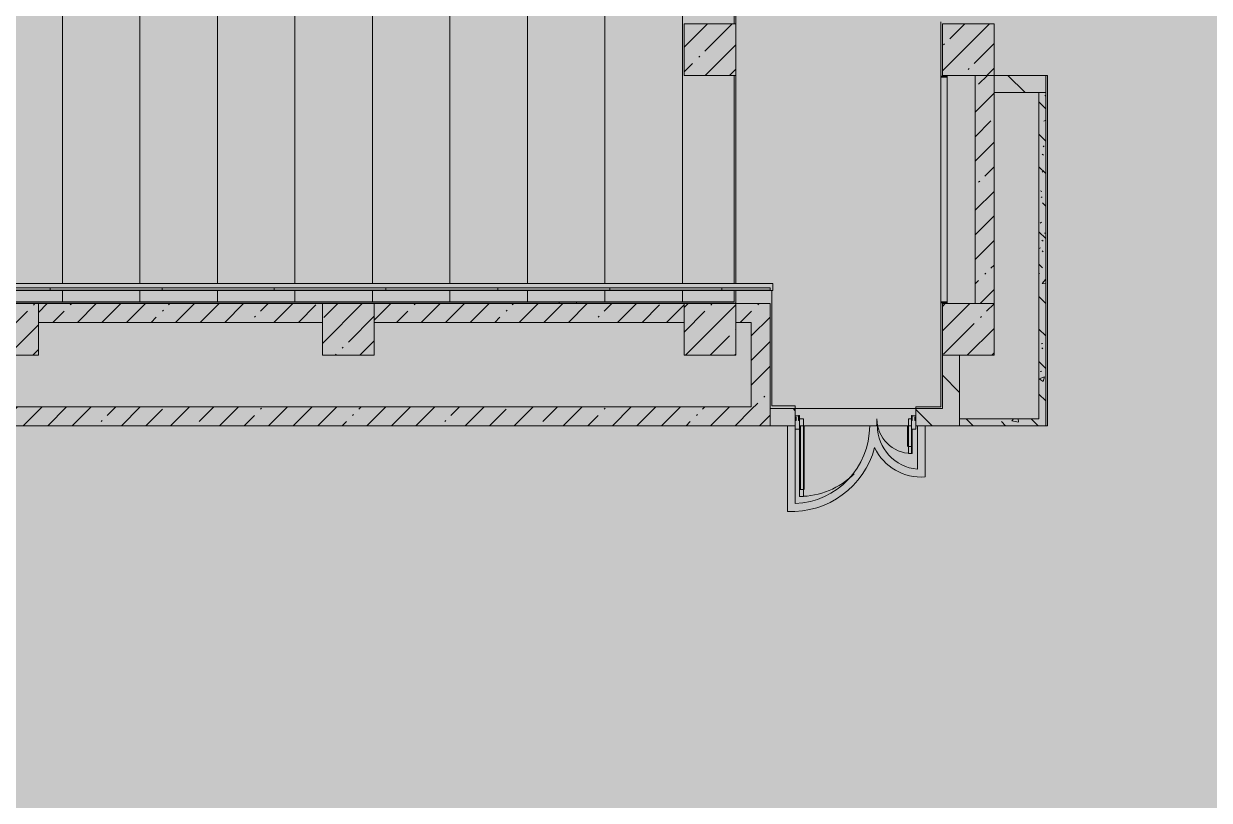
# Model space of a CAD drawing. Header units: millimetres. Extents: x -3129 to 197107, y -8553 to 29000.
# Drawn here: x 92437 to 106207, y 9430 to 18450 of the extents above; entities that cross this region are included whole.
import ezdxf

# ---------------------------------------------------------------- set-up
doc = ezdxf.new("R2010")
doc.units = ezdxf.units.MM
doc.linetypes.add('200_ШТРИХ__ш1_п0_6_', pattern=[160, 100, -60])
doc.layers.add('A-DETL-GENF-6', color=7, linetype='Continuous', lineweight=9, true_color=0xc0c0c0, transparency=0.4)
for name, color, linetype, lineweight, true_color in [('A-DETL-GENF-7', 7, 'Continuous', 5, 0xe2e2e2), ('A-DETL-GENF-9', 7, 'Continuous', 5, 0xb7b7b7), ('A-DOOR-5', 7, 'Continuous', 5, 0xb7b7b7), ('A-FLOR-2', 7, 'Continuous', 5, 0xb7b7b7), ('A-GLAZ-CWMG-2', 7, 'Continuous', 5, 0x737373), ('A-WALL-7', 7, 'Continuous', 9, 0x737373), ('A-WALL-8', 7, 'Continuous', 5, 0x737373), ('A-WALL-PATT-2', 7, 'Continuous', 5, 0x787878), ('I-WALL-7', 7, 'Continuous', 5, 0x737373), ('I-WALL-8', 7, 'Continuous', 5, 0x787878), ('S-COLS-1', 7, 'Continuous', 5, 0x737373), ('S-STRS-2', 7, 'Continuous', 5, 0x737373)]:
    doc.layers.add(name, color=color, linetype=linetype, lineweight=lineweight, true_color=true_color)
for name, color, linetype, lineweight in [('A-DETL-MBND-1', 7, '200_ШТРИХ__ш1_п0_6_', 9), ('I-WALL-6', 7, 'Continuous', 5), ('S-COLS-2', 7, 'Continuous', 5)]:
    doc.layers.add(name, color=color, linetype=linetype, lineweight=lineweight)
pattern_1 = [(45, (70097.43, 0), (-285.123, 285.123), []), (45, (70382.56, 0), (-285.123, 285.123), [504.031, -100.806, 16.764, -84.042])]
pattern_2 = [(135, (70097.43, 0), (-353.5534, -353.5534), [])]
pattern_3 = [(135, (70097.43, 0), (-377.171, -377.171), [533.4, -88.9, 17.78, -88.9]), (135, (70097.43, 376.94), (-377.171, -377.171), []), (50, (70097.43, 0), (637.6445, -55.7866), [66.675, -733.425]), (355, (70097.4, 0), (-123.349, 668.699), [53.34, -586.74]), (100.451, (70150.6, -4.65), (514.299, 612.908), [56.665, -623.315]), (46.184, (70097.4, 177.8), (948.776, -147.15), [100.012, -1100.137]), (96.636, (70176.5, 165.5), (830.91, 865.997), [84.998, -934.973]), (351.184, (70097.4, 177.8), (830.918, 865.988), [80.01, -880.11]), (21, (70186.33, 133.35), (530.6506, -357.928), [66.675, -733.425]), (326, (70186.3, 133.35), (216.308, 644.658), [53.34, -586.74]), (71.451, (70230.55, 103.5), (746.96, 286.724), [56.665, -623.315]), (37.5, (70097.43, 0), (10.8105, 295.9426), [16.764, -562.864, 16.764, -578.866, -588.962]), (37.5, (70097.43, 0), (10.8105, 295.9426), [-1175.258, 16.764, -572.198]), (7.5, (70097.43, 0), (233.8692, 350.6318), [16.764, -322.834, 16.764, -549.529, -224.472]), (7.5, (70097.43, 0), (233.8692, 350.6318), [-905.891, 16.764, -207.708]), (327.5, (69899.19, 0), (474.5678, -20.0513), [16.764, -205.486, 16.764, -676.656, -920.115]), (327.5, (69899.19, 0), (474.5678, -20.0513), [-915.67, 16.764, -903.351]), (317.5, (69810.3, 0), (518.452, 88.9934), [16.764, -272.161, 16.764, -443.738, -653.415]), (317.5, (69810.3, 0), (518.452, 88.9934), [-749.427, 16.764, -636.651])]

# ---------------------------------------------------------------- blocks, each defined once
blk = doc.blocks.new('BSC_Колонна _Прямоугольная - 600х600-V103-2_1_1_птичка')
at = {"layer": 'S-COLS-2'}
h = blk.add_hatch(dxfattribs=at)
h.set_pattern_fill('FP_130', color=256, style=0, pattern_type=2)
h.set_pattern_definition([(45, (-26110, -14900), (-285.123, 285.123), []), (45, (-25824.88, -14900), (-285.123, 285.123), [504.031, -100.806, 16.764, -84.042])])
h.paths.add_polyline_path([(-300, -300), (300, -300), (300, 300), (-300, 300)])
at = {"layer": 'S-COLS-1'}
for p, q in [((300, 300), (-300, 300)), ((-300, 300), (-300, -300)), ((300, -300), (300, 300)), ((-300, -300), (300, -300))]:
    blk.add_line(p, q, dxfattribs=at)
blk = doc.blocks.new('BSC_Колонна _Прямоугольная - 600х600-V136-2_1_1_птичка')
at = {"layer": 'S-COLS-2'}
h = blk.add_hatch(dxfattribs=at)
h.set_pattern_fill('FP_163', color=256, style=0, pattern_type=2)
h.set_pattern_definition([(45, (-33310, -18150), (-285.123, 285.123), []), (45, (-33024.88, -18150), (-285.123, 285.123), [504.031, -100.806, 16.764, -84.042])])
h.paths.add_polyline_path([(-300, -300), (300, -300), (300, 300), (-300, 300), (-300, 12)])
at = {"layer": 'S-COLS-1'}
for p, q in [((300, 300), (-300, 300)), ((-300, 300), (-300, -300)), ((300, -300), (300, 300)), ((-300, -300), (300, -300))]:
    blk.add_line(p, q, dxfattribs=at)
blk = doc.blocks.new('BSC_Колонна _Прямоугольная - 600х600-V146-2_1_1_птичка')
at = {"layer": 'S-COLS-2'}
h = blk.add_hatch(dxfattribs=at)
h.set_pattern_fill('FP_167', color=256, style=0, pattern_type=2)
h.set_pattern_definition([(45, (-33310, -14900), (-285.123, 285.123), []), (45, (-33024.88, -14900), (-285.123, 285.123), [504.031, -100.806, 16.764, -84.042])])
h.paths.add_polyline_path([(-300, -300), (300, -300), (300, 300), (-300, 300), (-300, -208)])
at = {"layer": 'S-COLS-1'}
for p, q in [((300, 300), (-300, 300)), ((-300, 300), (-300, -300)), ((300, -300), (300, 300)), ((-300, -300), (300, -300))]:
    blk.add_line(p, q, dxfattribs=at)
blk = doc.blocks.new('BSC_Колонна _Прямоугольная - 600х600-V156-2_1_1_птичка')
at = {"layer": 'S-COLS-2'}
h = blk.add_hatch(dxfattribs=at)
h.set_pattern_fill('FP_177', color=256, style=0, pattern_type=2)
h.set_pattern_definition([(45, (-30310, -14900), (-285.123, 285.123), []), (45, (-30024.88, -14900), (-285.123, 285.123), [504.031, -100.806, 16.764, -84.042])])
h.paths.add_polyline_path([(-300, -300), (300, -300), (300, 300), (-300, 300)])
at = {"layer": 'S-COLS-1'}
for p, q in [((300, 300), (-300, 300)), ((-300, 300), (-300, -300)), ((300, -300), (300, 300)), ((-300, -300), (300, -300))]:
    blk.add_line(p, q, dxfattribs=at)
blk = doc.blocks.new('BSC_Колонна _Прямоугольная - 600х600-V188-2_1_1_птичка')
at = {"layer": 'S-COLS-2'}
h = blk.add_hatch(dxfattribs=at)
h.set_pattern_fill('FP_202', color=256, style=0, pattern_type=2)
h.set_pattern_definition([(45, (-22210, -14900), (-285.123, 285.123), []), (45, (-21924.88, -14900), (-285.123, 285.123), [504.031, -100.806, 16.764, -84.042])])
h.paths.add_polyline_path([(-300, -300), (300, -300), (300, 300), (-300, 300)])
at = {"layer": 'S-COLS-1'}
for p, q in [((300, 300), (-300, 300)), ((-300, 300), (-300, -300)), ((300, -300), (300, 300)), ((-300, -300), (300, -300))]:
    blk.add_line(p, q, dxfattribs=at)
blk = doc.blocks.new('Прямоугольный импост - Импост структурный с накладкой - 160мм Темный-32479175-2_1_1_птичка')
at = {"layer": 'A-GLAZ-CWMG-2'}
for p, q in [((-50, 40), (-50, 140)), ((-50, 140), (0, 140)), ((0, 140), (0, 40)), ((-40, 40), (-50, 40)), ((-50, -17), (-50, 0)), ((-50, 0), (-40, 0)), ((-40, 0), (-40, 40)), ((-10, 40), (-10, 0)), ((0, 40), (-10, 40)), ((-10, 0), (0, 0)), ((0, 0), (0, -17)), ((0, -17), (-50, -17))]:
    blk.add_line(p, q, dxfattribs=at)
blk = doc.blocks.new('Дверь_Витражная_остекление_ - Д-39_л_ Актовый-32481803-2_1_1_птичка')
at = {"layer": 'A-DETL-GENF-7'}
for points in [[(605, 920), (605, 20), (650, 20), (650, 920)], [(-660, 420), (-660, 140), (-650, 140), (-650, 40), (-660, 40), (-660, 20), (-615, 20), (-615, 420)]]:
    blk.add_hatch(color=256, dxfattribs=at).paths.add_polyline_path(points)
at = {"layer": 'A-DETL-GENF-9'}
for p, q in [((596, 840), (596, 100)), ((650, 920), (605, 920)), ((605, 920), (605, 20)), ((650, 920), (605, 920)), ((605, 920), (605, 20)), ((650, 840), (605, 840)), ((640, 840), (640, 100)), ((650, 920), (650, 140)), ((650, 140), (650, 920)), ((-660, 420), (-615, 420)), ((-660, 420), (-660, 140)), ((-615, 420), (-660, 420)), ((-660, 420), (-660, 140)), ((-615, 420), (-615, 20)), ((-615, 20), (-615, 420)), ((-660, 340), (-615, 340)), ((-650, 340), (-650, 140)), ((-606, 340), (-606, 100)), ((-650, 100), (-615, 100)), ((-615, 20), (-650, 20)), ((-650, 20), (-615, 20)), ((650, 100), (605, 100)), ((605, 20), (650, 20)), ((605, 20), (650, 20)), ((650, 40), (650, 20)), ((650, 20), (650, 40))]:
    blk.add_line(p, q, dxfattribs=at)
at = {"layer": 'A-DOOR-5'}
for p, q in [((650, 920), (650, 140)), ((-650, 420), (-650, 140)), ((-650, 20), (-660, 20)), ((-660, 20), (-660, -20)), ((-650, 40), (-650, 20)), ((-650, -20), (-650, 20)), ((650, 40), (650, 20)), ((660, 20), (650, 20)), ((650, 20), (650, -20)), ((660, -20), (660, 20)), ((-660, -20), (-650, -20)), ((650, -20), (660, -20))]:
    blk.add_line(p, q, dxfattribs=at)
for centre, radius, start, end in [((650, 20), 900, 90, 134.8292), ((-650, 20), 400, 360, 90), ((650, 20), 900, 174.8223, 180)]:
    blk.add_arc(centre, radius, start, end, dxfattribs=at)
blk = doc.blocks.new('Прямоугольный импост - Импост структурный с накладкой - 160мм Темный-32479277-2_1_1_птичка')
at = {"layer": 'A-GLAZ-CWMG-2'}
for p, q in [((0, 140), (-50, 140)), ((-50, 140), (-50, 40)), ((0, 40), (0, 140)), ((-50, 40), (-40, 40)), ((-40, 0), (-50, 0)), ((-50, 0), (-50, -17)), ((-40, 40), (-40, 0)), ((-10, 0), (-10, 40)), ((-10, 40), (0, 40)), ((0, 0), (-10, 0)), ((0, -17), (0, 0)), ((-50, -17), (0, -17))]:
    blk.add_line(p, q, dxfattribs=at)
blk = doc.blocks.new('Перекрытия 2 - Перекрытия 4-32990152-2_1_1_птичка')
at = {"layer": 'S-STRS-2'}
for p, q in [((21910, 19180), (22510, 19180)), ((21910, 19180), (21910, 15411)), ((22810, 19180), (23410, 19180)), ((22810, 15411), (22810, 19180)), ((23710, 19180), (24310, 19180)), ((23710, 15411), (23710, 19180)), ((24610, 19180), (25210, 19180)), ((24610, 15411), (24610, 19180)), ((25510, 19180), (26110, 19180)), ((25510, 15411), (25510, 19180)), ((26410, 19180), (27010, 19180)), ((26410, 15411), (26410, 19180)), ((27310, 19180), (27910, 19180)), ((27310, 15411), (27310, 19180)), ((28210, 19180), (28810, 19180)), ((28210, 15411), (28210, 19180)), ((29110, 19180), (29710, 19180)), ((29110, 15411), (29110, 19180)), ((30010, 19180), (30610, 19180)), ((30010, 15411), (30010, 19180)), ((30610, 18430), (30610, 19180)), ((30610, 15411), (30610, 17830)), ((21910, 15330), (21910, 15200)), ((22810, 15200), (22810, 15330)), ((23710, 15200), (23710, 15330)), ((24610, 15200), (24610, 15330)), ((25510, 15200), (25510, 15330)), ((26410, 15200), (26410, 15330)), ((27310, 15200), (27310, 15330)), ((28210, 15200), (28210, 15330)), ((29110, 15200), (29110, 15330)), ((30010, 15200), (30010, 15330)), ((30610, 15200), (30610, 15330)), ((22810, 15200), (21910, 15200)), ((23710, 15200), (22810, 15200)), ((24610, 15200), (23710, 15200)), ((25510, 15200), (24610, 15200)), ((26410, 15200), (25510, 15200)), ((27310, 15200), (26410, 15200)), ((28210, 15200), (27310, 15200)), ((29110, 15200), (28210, 15200)), ((30010, 15200), (29110, 15200)), ((30610, 15200), (30010, 15200))]:
    blk.add_line(p, q, dxfattribs=at)
blk = doc.blocks.new('Стены наклон_ амфитеатр - Стены наклон_ амфитеатр-32992696-2_1_1_птичка')
at = {"layer": 'A-WALL-PATT-2'}
h = blk.add_hatch(dxfattribs=at)
h.set_pattern_fill('FP_92', color=256, style=0, pattern_type=2)
h.set_pattern_definition([(0, (26444.5, 15393.4), (0, 246.1), []), (90, (26444.5, 15393.4), (-1300, 8e-14), [])])
h.paths.add_polyline_path([(31010, 15354), (31010, 15381), (21879, 15381), (21879, 15354), (30993, 15354)])
at = {"layer": 'A-WALL-8'}
for p, q in [((31041, 15431), (21879, 15431)), ((21879, 15431), (21879, 15381)), ((31041, 15350), (31041, 15431)), ((21879, 15381), (31010, 15381)), ((21879, 15354), (21879, 15381)), ((21879, 15350), (21879, 15354)), ((31010, 15354), (21879, 15354)), ((31010, 15350), (21879, 15350)), ((31010, 15381), (31010, 15350)), ((31010, 15350), (31041, 15350))]:
    blk.add_line(p, q, dxfattribs=at)
blk = doc.blocks.new('BSC_Колонна _Прямоугольная - 600х600-V253-2_1_1_птичка')
at = {"layer": 'S-COLS-2'}
h = blk.add_hatch(dxfattribs=at)
h.set_pattern_fill('FP_234', color=256, style=0, pattern_type=2)
h.set_pattern_definition([(45, (-30310, -18150), (-285.123, 285.123), []), (45, (-30024.88, -18150), (-285.123, 285.123), [504.031, -100.806, 16.764, -84.042])])
h.paths.add_polyline_path([(-300, -300), (300, -300), (300, 300), (-300, 300)])
at = {"layer": 'S-COLS-1'}
for p, q in [((300, 300), (-300, 300)), ((-300, 300), (-300, -300)), ((300, -300), (300, 300)), ((-300, -300), (300, -300))]:
    blk.add_line(p, q, dxfattribs=at)

msp = doc.modelspace()

# ---------------------------------------------------------------- hatches: boundary and pattern name
at = {"layer": 'A-DETL-GENF-6'}
msp.add_hatch(color=256, dxfattribs=at).paths.add_polyline_path([(103272.5, -280), (108857.4, -280), (108857.4, 23777.7), (103957.4, 23777.7), (103957.4, 27350), (73949.4, 27350), (73949.4, 15358), (69829.4, 15358), (69829.4, -280), (102344.9, -280)])
at = {"layer": 'I-WALL-6'}
h = msp.add_hatch(dxfattribs=at)
h.set_pattern_fill('FP_132', color=256, style=0, pattern_type=2)
h.set_pattern_definition(pattern_1)
h.paths.add_polyline_path([(103689.3, 15200), (103707.4, 15200), (103707.4, 17850), (103487.4, 17850), (103487.4, 15200)])
h = msp.add_hatch(dxfattribs=at)
h.set_pattern_fill('FP_135', color=256, style=0, pattern_type=2)
h.set_pattern_definition(pattern_2)
h.paths.add_polyline_path([(104227.4, 17650), (104307.4, 17650), (104307.4, 17850), (103707.4, 17850), (103707.4, 17650), (104200, 17650)])
h = msp.add_hatch(dxfattribs=at)
h.set_pattern_fill('FP_132', color=256, style=0, pattern_type=2)
h.set_pattern_definition(pattern_1)
h.paths.add_polyline_path([(100707.4, 14980), (100887.4, 14980), (100887.4, 15200), (100707.4, 15196.3)])
h.paths.add_polyline_path([(96779.8, 14980), (100107.4, 14980), (100107.4, 15200), (96507.4, 15200), (96507.4, 14980)])
h.paths.add_polyline_path([(84417.4, 14980), (88207.7, 14980), (88207.7, 15200), (84417.4, 15200)])
h.paths.add_polyline_path([(95907.4, 14980), (95907.4, 15200), (92607.4, 15200), (92607.4, 14980), (93069.7, 14980)])
h.paths.add_polyline_path([(88807.7, 14980), (92007.4, 14980), (92007.4, 15200), (88807.7, 15200)])
h = msp.add_hatch(dxfattribs=at)
h.set_pattern_fill('FP_132', color=256, style=0, pattern_type=2)
h.set_pattern_definition(pattern_1)
h.paths.add_polyline_path([(100887.4, 13780), (101107.4, 13780), (101107.4, 15200), (100887.4, 15200), (100887.4, 14000)])
h = msp.add_hatch(dxfattribs=at)
h.set_pattern_fill('FP_135', color=256, style=0, pattern_type=2)
h.set_pattern_definition(pattern_2)
h.paths.add_polyline_path([(103272.5, 13780), (103307.4, 13780), (103307.4, 14600), (103107.4, 14600), (103107.4, 13780)])
h = msp.add_hatch(dxfattribs=at)
h.set_pattern_fill('FP_132', color=256, style=0, pattern_type=2)
h.set_pattern_definition(pattern_1)
h.paths.add_polyline_path([(100489.9, 13780), (100887.4, 13780), (100887.4, 14000), (90307.4, 14000), (90307.4, 13780), (96779.8, 13780)])
h = msp.add_hatch(dxfattribs=at)
h.set_pattern_fill('FP_135', color=256, style=0, pattern_type=2)
h.set_pattern_definition(pattern_2)
h.paths.add_polyline_path([(103107.4, 13780), (103107.4, 13980), (102797.4, 13980), (102797.4, 13780)])
h.paths.add_polyline_path([(101397.4, 13780), (101397.4, 13980), (101107.4, 13980), (101107.4, 13780)])
at = {"layer": 'I-WALL-8'}
h = msp.add_hatch(dxfattribs=at)
h.set_pattern_fill('FP_143', color=256, style=0, pattern_type=2)
h.set_pattern_definition(pattern_3)
h.paths.add_polyline_path([(104307.4, 13780), (104307.4, 17650), (104227.4, 17650), (104227.4, 13780)])
h = msp.add_hatch(dxfattribs=at)
h.set_pattern_fill('FP_143', color=256, style=0, pattern_type=2)
h.set_pattern_definition(pattern_3)
h.paths.add_polyline_path([(103307.4, 13780), (104227.4, 13780), (104227.4, 13860), (103307.4, 13860)])

# ---------------------------------------------------------------- linework, layer by layer
at = {"layer": 'A-DETL-MBND-1'}
for p, q in [((98657.4, 15203), (98657.4, 15220)), ((98857.4, 15220), (98857.4, 15203))]:
    msp.add_line(p, q, dxfattribs=at)
at = {"layer": 'A-FLOR-2'}
for p, q in [((100707.4, 20590), (100707.4, 18450)), ((103087.4, 17840), (103087.4, 18470)), ((100707.4, 17850), (100707.4, 15430.8)), ((104307.4, 17850), (104328.4, 17850)), ((104328.4, 17850), (104328.4, 13780)), ((100707.4, 15350), (100707.4, 15200)), ((101127.4, 15350), (101127.4, 14011)), ((100707.4, 15203.4), (84407.5, 15203.4)), ((103087.4, 14000), (103087.4, 15210)), ((101127.4, 14011), (101397.4, 14011)), ((101397.4, 14011), (101397.4, 13980)), ((102797.4, 13980), (102797.4, 14000)), ((102797.4, 14000), (103087.4, 14000)), ((101307.7, 13780), (101307.7, 12786.3)), ((102747.4, 13780), (102262.7, 13780)), ((102817.7, 13780), (102817.7, 13276.6)), ((102907.7, 13187.1), (102907.7, 13780)), ((104328.4, 13780), (104307.4, 13780)), ((101397.7, 12875.9), (101397.7, 13740))]:
    msp.add_line(p, q, dxfattribs=at)
for centre, radius, start, end in [((101357.7, 13780), 905, 272.53324, 0), ((102857.7, 13780), 505, 180, 265.45696), ((101357.7, 13780), 995, 267.1196, 345.20242), ((102857.7, 13780), 595, 205.28402, 274.82046)]:
    msp.add_arc(centre, radius, start, end, dxfattribs=at)
at = {"layer": 'A-WALL-7'}
for p, q in [((103099.9, 17840), (103099.9, 17830)), ((103112.4, 17840), (103112.4, 17830)), ((103707.4, 17650), (103707.4, 17850)), ((104307.4, 17650), (104227.4, 17650)), ((103099.9, 15220), (103099.9, 15210)), ((103112.4, 15220), (103112.4, 15210)), ((101107.4, 13780), (101107.4, 13980))]:
    msp.add_line(p, q, dxfattribs=at)
at = {"layer": 'I-WALL-7'}
for p, q in [((103162.4, 17840), (103087.4, 17840)), ((103087.4, 15210), (103087.4, 17840)), ((103087.4, 17830), (103162.4, 17830)), ((103162.4, 17840), (103162.4, 15210)), ((103487.4, 17850), (103487.4, 15200)), ((104307.4, 17850), (103707.4, 17850)), ((104307.4, 13780), (104307.4, 17850)), ((103707.4, 15200), (103707.4, 17650)), ((103707.4, 17650), (104227.4, 17650)), ((104227.4, 17650), (104227.4, 13860)), ((95907.4, 15200), (92607.4, 15200)), ((100107.4, 15200), (96507.4, 15200)), ((101107.4, 15200), (100707.4, 15200)), ((101107.4, 13980), (101107.4, 15200)), ((103087.4, 15220), (103162.4, 15220)), ((103087.4, 15210), (103162.4, 15210)), ((92607.4, 14980), (95907.4, 14980)), ((96507.4, 14980), (100107.4, 14980)), ((100707.4, 14980), (100887.4, 14980)), ((100887.4, 14980), (100887.4, 14000)), ((103107.4, 14600), (103107.4, 13980)), ((103307.4, 14600), (103307.4, 13780)), ((100887.4, 14000), (90307.4, 14000)), ((101107.4, 13980), (103107.4, 13980)), ((101397.4, 13780), (101397.4, 13980)), ((102797.4, 13980), (102797.4, 13780)), ((90307.4, 13780), (101397.4, 13780)), ((102262.7, 13780), (101447.4, 13780)), ((102797.4, 13780), (104307.4, 13780)), ((104227.4, 13860), (103307.4, 13860))]:
    msp.add_line(p, q, dxfattribs=at)

# ---------------------------------------------------------------- block references
at = {"layer": 'A-DOOR-5', "rotation": 180}
msp.add_blockref('Дверь_Витражная_остекление_ - Д-39_л_ Актовый-32481803-2_1_1_птичка', (102097.4, 13880), dxfattribs=at)
at = {"layer": 'A-GLAZ-CWMG-2', "rotation": 180}
msp.add_blockref('Прямоугольный импост - Импост структурный с накладкой - 160мм Темный-32479277-2_1_1_птичка', (101397.4, 13880), dxfattribs=at)
at = {"layer": 'A-GLAZ-CWMG-2', "extrusion": (0, 0, -1), "rotation": 180}
msp.add_blockref('Прямоугольный импост - Импост структурный с накладкой - 160мм Темный-32479175-2_1_1_птичка', (-102797.4, 13880), dxfattribs=at)
at = {"layer": 'A-WALL-8'}
msp.add_blockref('Стены наклон_ амфитеатр - Стены наклон_ амфитеатр-32992696-2_1_1_птичка', (70097.4, 0), dxfattribs=at)
at = {"layer": 'S-COLS-1'}
for name, p in [('BSC_Колонна _Прямоугольная - 600х600-V253-2_1_1_птичка', (100407.4, 18150)), ('BSC_Колонна _Прямоугольная - 600х600-V136-2_1_1_птичка', (103407.4, 18150)), ('BSC_Колонна _Прямоугольная - 600х600-V188-2_1_1_птичка', (92307.4, 14900)), ('BSC_Колонна _Прямоугольная - 600х600-V103-2_1_1_птичка', (96207.4, 14900)), ('BSC_Колонна _Прямоугольная - 600х600-V156-2_1_1_птичка', (100407.4, 14900)), ('BSC_Колонна _Прямоугольная - 600х600-V146-2_1_1_птичка', (103407.4, 14900))]:
    msp.add_blockref(name, p, dxfattribs=at)
at = {"layer": 'S-STRS-2'}
msp.add_blockref('Перекрытия 2 - Перекрытия 4-32990152-2_1_1_птичка', (70077.4, 20), dxfattribs=at)

doc.saveas('drawing.dxf')
